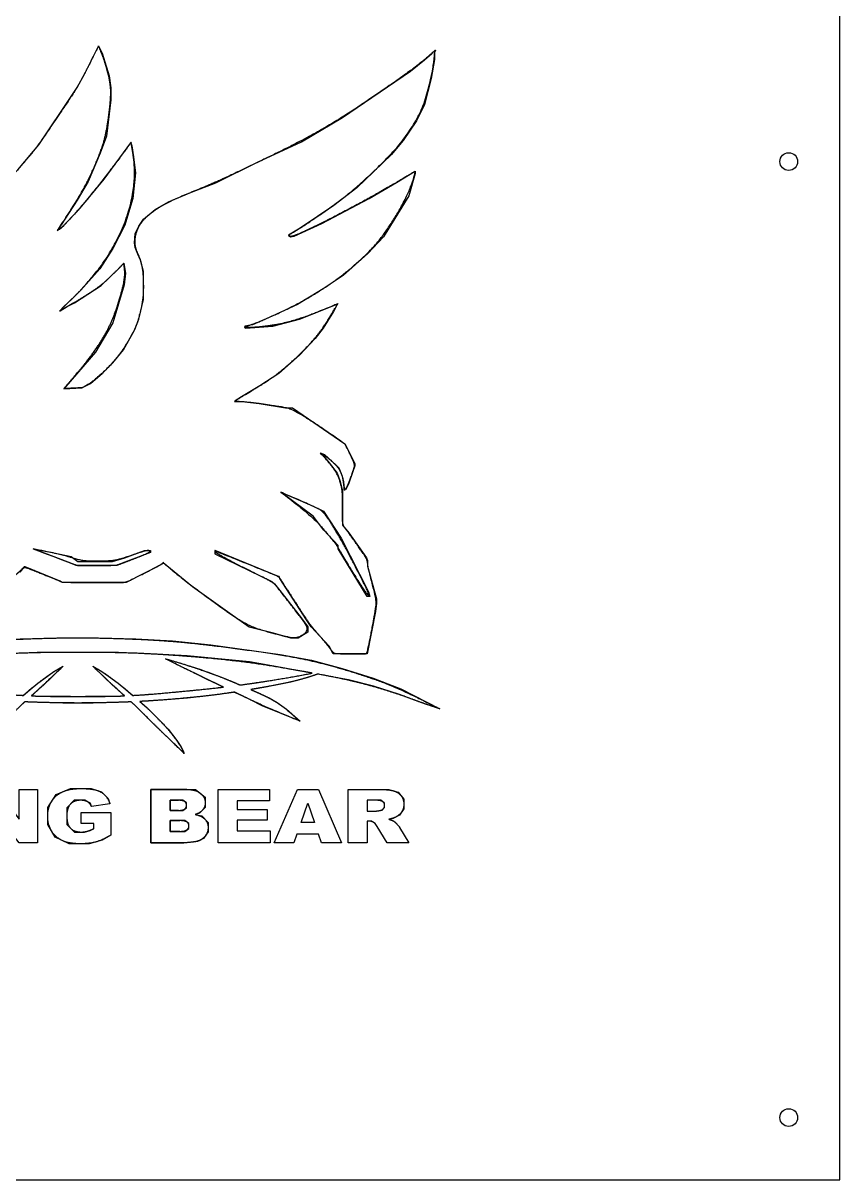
# Model space of a CAD drawing. Header units: millimetres. Extents: x -316 to 20, y -5 to 507.
# Drawn here: x -163.8 to 20, y -5 to 255.1 of the extents above; entities that cross this region are included whole.
import ezdxf

# ---------------------------------------------------------------- set-up
doc = ezdxf.new("R2010")
doc.units = ezdxf.units.MM

msp = doc.modelspace()

# ---------------------------------------------------------------- linework, layer by layer
for p, q in [((-148.35, 246.97), (-146.85, 249.95)), ((-146.85, 249.95), (-146.83, 250.01)), ((-146.83, 250.01), (-146.83, 249.96)), ((-146.83, 249.96), (-146.01, 248.38)), ((-146.01, 248.38), (-144.43, 243.25)), ((-73.5, 246.87), (-71.85, 248.33)), ((-71.85, 248.33), (-71.11, 249.03)), ((-71.03, 249.03), (-71.23, 248.51)), ((-71.23, 248.51), (-71.23, 246.96)), ((-71.11, 249.03), (-71.03, 249.03)), ((-149.93, 243.84), (-148.35, 246.97)), ((-76.65, 244.3), (-73.5, 246.87)), ((-71.23, 246.96), (-71.95, 242.69)), ((-151.63, 240.67), (-149.93, 243.84)), ((-144.43, 243.25), (-144.03, 240.61)), ((-86.95, 237.26), (-76.65, 244.3)), ((-71.95, 242.69), (-73.49, 236.81)), ((-152.66, 239.1), (-151.63, 240.67)), ((-144.03, 240.61), (-144.03, 237.86)), ((-160.29, 227.77), (-152.66, 239.1)), ((-144.03, 237.86), (-145.07, 229.7)), ((-91.92, 233.91), (-86.95, 237.26)), ((-73.49, 236.81), (-75.29, 233.18)), ((-101.19, 228.47), (-91.92, 233.91)), ((-75.29, 233.18), (-78.24, 228.77)), ((-145.07, 229.7), (-146.43, 225.9)), ((-164.95, 222.13), (-161.46, 226.34)), ((-161.46, 226.34), (-160.29, 227.77)), ((-145.59, 220.08), (-139.56, 228.24)), ((-139.56, 228.24), (-139.5, 228.34)), ((-139.5, 228.34), (-139.53, 228.24)), ((-139.53, 228.24), (-139.36, 227.56)), ((-139.36, 227.56), (-138.94, 225.09)), ((-111.07, 223.85), (-101.19, 228.47)), ((-78.24, 228.77), (-80.91, 225.6)), ((-146.43, 225.9), (-149.15, 219.49)), ((-138.94, 225.09), (-138.54, 221.47)), ((-120.43, 219.24), (-111.07, 223.85)), ((-80.91, 225.6), (-88.72, 218.07)), ((-138.54, 221.47), (-139.09, 215.68)), ((-79.76, 219.31), (-75.7, 221.75)), ((-75.56, 221.32), (-77.02, 216.32)), ((-75.7, 221.75), (-75.56, 221.84)), ((-75.56, 221.84), (-75.56, 221.32)), ((-149.15, 219.49), (-151.65, 215.32)), ((-150.95, 213.56), (-145.59, 220.08)), ((-125.94, 217.13), (-120.43, 219.24)), ((-85.89, 215.72), (-79.76, 219.31)), ((-131.05, 214.96), (-125.94, 217.13)), ((-88.72, 218.07), (-93.9, 214.11)), ((-77.02, 216.32), (-82.71, 207.07)), ((-154.6, 209.61), (-150.95, 213.56)), ((-151.65, 215.32), (-154.39, 211.04)), ((-139.09, 215.68), (-140.91, 209.71)), ((-134.11, 213.22), (-131.05, 214.96)), ((-93.9, 214.11), (-101.45, 208.99)), ((-96.59, 210.06), (-85.89, 215.72)), ((-154.39, 211.04), (-155.11, 209.97)), ((-137.76, 209.5), (-136.73, 211.03)), ((-136.73, 211.03), (-134.11, 213.22)), ((-155.11, 209.97), (-156.13, 208.49)), ((-156.13, 208.49), (-155.9, 208.63)), ((-155.9, 208.63), (-155.58, 208.83)), ((-155.58, 208.83), (-154.6, 209.61)), ((-140.91, 209.71), (-143.58, 204.48)), ((-138.59, 207.74), (-137.76, 209.5)), ((-101.45, 208.99), (-104.09, 207.47)), ((-102.79, 207.23), (-96.59, 210.06)), ((-138.75, 205.69), (-138.59, 207.74)), ((-138.58, 204.65), (-138.75, 205.69)), ((-104.09, 207.47), (-104.09, 207.38)), ((-104.09, 207.38), (-103.61, 207.07)), ((-103.61, 207.07), (-102.79, 207.23)), ((-82.71, 207.07), (-86.2, 203.35)), ((-143.58, 204.48), (-146.54, 199.89)), ((-137.96, 203.18), (-138.58, 204.65)), ((-137.35, 201.83), (-137.96, 203.18)), ((-86.2, 203.35), (-91.77, 198.4)), ((-142.51, 199.71), (-141.19, 201.08)), ((-141.19, 201.08), (-141.12, 201.17)), ((-141.12, 201.17), (-141.15, 201.06)), ((-141.15, 201.06), (-140.79, 198.92)), ((-136.74, 199.31), (-137.35, 201.83)), ((-146.54, 199.89), (-150.79, 195.06)), ((-146.21, 196.14), (-144.45, 197.85)), ((-144.45, 197.85), (-142.51, 199.71)), ((-140.79, 198.92), (-141.08, 196.27)), ((-136.74, 195.35), (-136.74, 199.31)), ((-91.77, 198.4), (-96.3, 195.35)), ((-149.24, 194.15), (-146.21, 196.14)), ((-141.08, 196.27), (-143.58, 187.77)), ((-136.74, 192.99), (-136.74, 195.35)), ((-96.3, 195.35), (-102.06, 191.85)), ((-152.87, 193.08), (-154.6, 191.42)), ((-150.79, 195.06), (-152.87, 193.08)), ((-152.26, 192.26), (-149.24, 194.15)), ((-137.78, 188.58), (-136.74, 192.99)), ((-155.57, 190.35), (-155.43, 190.43)), ((-155.52, 190.43), (-155.57, 190.35)), ((-154.6, 191.42), (-155.52, 190.43)), ((-155.43, 190.43), (-153.85, 191.43)), ((-153.85, 191.43), (-152.26, 192.26)), ((-102.06, 191.85), (-107.77, 189.24)), ((-101.62, 188.55), (-97.98, 189.95)), ((-97.98, 189.95), (-93.35, 191.87)), ((-93.97, 190.3), (-96.29, 186.53)), ((-93.16, 191.85), (-93.97, 190.3)), ((-93.35, 191.87), (-92.87, 192.06)), ((-92.87, 192.06), (-93.16, 191.85)), ((-143.58, 187.77), (-147.48, 181.17)), ((-138.64, 186.23), (-137.78, 188.58)), ((-112.15, 187.32), (-113.88, 186.98)), ((-107.77, 189.24), (-112.15, 187.32)), ((-107.57, 186.96), (-101.62, 188.55)), ((-141.21, 181.65), (-138.64, 186.23)), ((-113.88, 186.98), (-114.01, 186.71)), ((-114.01, 186.71), (-113.65, 186.57)), ((-113.65, 186.57), (-107.57, 186.96)), ((-96.29, 186.53), (-98.07, 184.23)), ((-98.07, 184.23), (-101.63, 180.44)), ((-147.48, 181.17), (-154.64, 172.93)), ((-143.64, 178.73), (-141.21, 181.65)), ((-101.63, 180.44), (-106.27, 176.31)), ((-145.99, 176.32), (-143.64, 178.73)), ((-148.64, 174.1), (-145.99, 176.32)), ((-106.27, 176.31), (-110.55, 173.55)), ((-154.64, 172.93), (-154.63, 172.93)), ((-154.64, 172.93), (-154.64, 172.93)), ((-154.63, 172.93), (-150.55, 173.13)), ((-150.55, 173.13), (-150.5, 173.13)), ((-150.5, 173.13), (-150.42, 173.18)), ((-150.42, 173.18), (-148.64, 174.1)), ((-110.55, 173.55), (-114.68, 171.11)), ((-116.11, 170.21), (-116.22, 170.03)), ((-116.22, 170.03), (-114.56, 170.03)), ((-114.68, 171.11), (-116.11, 170.21)), ((-114.56, 170.03), (-110.67, 169.62)), ((-110.67, 169.62), (-104.73, 168.62)), ((-104.73, 168.62), (-103.15, 168.62)), ((-103.15, 168.62), (-91.4, 160.53)), ((-91.4, 160.53), (-91.35, 160.48)), ((-91.35, 160.48), (-91.18, 160.13)), ((-91.18, 160.13), (-89.17, 156.07)), ((-96.97, 158.4), (-96.87, 158.35)), ((-96.68, 158.32), (-96.97, 158.4)), ((-96.87, 158.35), (-96.3, 157.88)), ((-95.93, 158.02), (-96.68, 158.32)), ((-96.3, 157.88), (-94.93, 156.28)), ((-94.33, 156.63), (-95.93, 158.02)), ((-94.93, 156.28), (-93.12, 153.95)), ((-92.64, 155.09), (-94.33, 156.63)), ((-93.12, 153.95), (-92.51, 152.31)), ((-91.94, 153.18), (-92.64, 155.09)), ((-89.57, 154.29), (-90.54, 151.48)), ((-89.17, 155.57), (-89.57, 154.29)), ((-89.17, 156.07), (-89.17, 155.57)), ((-92.51, 152.31), (-91.93, 149.97)), ((-91.68, 152.01), (-91.94, 153.18)), ((-91.57, 150.73), (-91.68, 152.01)), ((-90.54, 151.48), (-91.26, 150.21)), ((-98.56, 144.24), (-105.78, 149.65)), ((-105.78, 149.65), (-99.17, 146.77)), ((-91.93, 149.97), (-91.93, 148.96)), ((-91.93, 148.96), (-91.93, 142.95)), ((-91.57, 150.25), (-91.57, 150.73)), ((-91.57, 150.13), (-91.57, 150.25)), ((-91.26, 150.21), (-91.57, 150.13)), ((-99.17, 146.77), (-96.63, 145.64)), ((-96.14, 141.08), (-98.56, 144.24)), ((-96.63, 145.64), (-96.19, 145.36)), ((-96.19, 145.36), (-92.25, 139.33)), ((-92.92, 137.64), (-96.14, 141.08)), ((-91.93, 142.95), (-91.93, 142.22)), ((-91.93, 142.22), (-90.47, 140.51)), ((-90.47, 140.51), (-86.53, 134.86)), ((-92.25, 139.33), (-86.1, 127.26)), ((-152.07, 133.35), (-161.51, 136.9)), ((-161.51, 136.9), (-156.92, 135.98)), ((-156.92, 135.98), (-153, 135.15)), ((-140.9, 134.86), (-136.48, 136.52)), ((-135.15, 136.07), (-140.28, 134.15)), ((-136.48, 136.52), (-135.69, 136.52)), ((-135.69, 136.52), (-135.15, 136.52)), ((-135.15, 136.52), (-135.15, 136.07)), ((-120.68, 136.51), (-120.68, 135.79)), ((-120.59, 136.51), (-120.68, 136.51)), ((-120.68, 135.79), (-107.8, 129.59)), ((-106.68, 130.82), (-120.59, 136.51)), ((-92.92, 136.9), (-92.92, 137.64)), ((-86.34, 126.22), (-92.92, 136.9)), ((-163.59, 132.86), (-164.57, 131.68)), ((-163.33, 132.86), (-163.59, 132.86)), ((-155.44, 129.65), (-163.33, 132.86)), ((-153, 135.15), (-151.46, 134.1)), ((-151.83, 133.18), (-152.07, 133.35)), ((-151.49, 133.18), (-151.83, 133.18)), ((-148.63, 133.18), (-151.49, 133.18)), ((-151.46, 134.1), (-146.95, 134.1)), ((-142.71, 133.18), (-148.63, 133.18)), ((-146.95, 134.1), (-143.66, 134.1)), ((-143.66, 134.1), (-140.9, 134.86)), ((-142.52, 133.28), (-142.71, 133.18)), ((-140.28, 134.15), (-142.52, 133.28)), ((-132.82, 133.28), (-140.62, 129.36)), ((-132.13, 133.82), (-132.82, 133.28)), ((-132.31, 133.73), (-132.13, 133.82)), ((-125.65, 128.33), (-132.31, 133.73)), ((-86.53, 134.86), (-86.31, 134.32)), ((-86.31, 134.32), (-86.31, 133.05)), ((-86.31, 133.05), (-84.3, 125.65)), ((-106.21, 130.69), (-106.68, 130.82)), ((-106.02, 130.23), (-106.21, 130.69)), ((-100, 120.94), (-106.02, 130.23)), ((-155.17, 129.41), (-155.44, 129.65)), ((-154.95, 129.36), (-155.17, 129.41)), ((-142.73, 129.36), (-154.95, 129.36)), ((-140.96, 129.36), (-142.73, 129.36)), ((-140.62, 129.36), (-140.96, 129.36)), ((-117.27, 122.36), (-125.65, 128.33)), ((-107.8, 129.59), (-107.2, 129.06)), ((-107.2, 129.06), (-106.02, 127.54)), ((-106.02, 127.54), (-101.21, 121.39)), ((-85.81, 126.22), (-86.34, 126.22)), ((-86.1, 127.26), (-85.81, 126.22)), ((-84.3, 125.65), (-84.3, 124.7)), ((-112.93, 119.28), (-117.27, 122.36)), ((-84.52, 122.82), (-86.34, 113.33)), ((-84.3, 124.7), (-84.52, 122.82)), ((-101.21, 121.39), (-99.72, 119.34)), ((-98.95, 119.39), (-100, 120.94)), ((-107.45, 117.95), (-112.93, 119.28)), ((-103.54, 116.85), (-107.45, 117.95)), ((-99.72, 118.19), (-101.94, 116.85)), ((-99.72, 119.34), (-99.72, 118.19)), ((-94.95, 115), (-98.95, 119.39)), ((-164.48, 116.68), (-155.37, 116.91)), ((-155.37, 116.91), (-151.46, 116.91)), ((-151.46, 116.91), (-147.55, 116.91)), ((-147.55, 116.91), (-138.44, 116.68)), ((-138.44, 116.68), (-130.18, 116.2)), ((-130.18, 116.2), (-121.56, 115.3)), ((-121.56, 115.3), (-105.96, 113.18)), ((-101.94, 116.85), (-103.54, 116.85)), ((-94.02, 113.33), (-94.95, 115)), ((-160.62, 113.62), (-167.75, 113.31)), ((-151.46, 113.62), (-160.62, 113.62)), ((-142.3, 113.62), (-151.46, 113.62)), ((-135.16, 113.31), (-142.3, 113.62)), ((-126.89, 112.83), (-135.16, 113.31)), ((-128.13, 110.34), (-131.75, 112.17)), ((-131.75, 112.17), (-130.64, 111.88)), ((-130.64, 111.88), (-128.37, 111.22)), ((-112.86, 111.47), (-126.89, 112.83)), ((-105.96, 113.18), (-98.87, 111.84)), ((-93.47, 113.33), (-94.02, 113.33)), ((-87.29, 113.33), (-93.47, 113.33)), ((-86.51, 113.33), (-87.29, 113.33)), ((-86.34, 113.33), (-86.51, 113.33)), ((-158.32, 108.3), (-156.86, 109.36)), ((-154.78, 110.55), (-157.37, 108.07)), ((-156.86, 109.36), (-154.78, 110.55)), ((-148.14, 110.55), (-146.06, 109.36)), ((-145.55, 108.07), (-148.14, 110.55)), ((-146.06, 109.36), (-144.59, 108.3)), ((-128.37, 111.22), (-123.77, 109.74)), ((-126.46, 109.52), (-128.13, 110.34)), ((-124.55, 108.66), (-126.46, 109.52)), ((-123.77, 109.74), (-121.91, 109.06)), ((-105.76, 110.19), (-112.86, 111.47)), ((-100.96, 109.36), (-105.76, 110.19)), ((-98.73, 108.96), (-100.96, 109.36)), ((-98.87, 111.84), (-91.98, 109.97)), ((-91.98, 109.97), (-85.06, 107.81)), ((-162.21, 105.29), (-160.5, 106.72)), ((-160.5, 106.72), (-158.32, 108.3)), ((-157.37, 108.07), (-159.16, 106.36)), ((-143.75, 106.36), (-145.55, 108.07)), ((-144.59, 108.3), (-142.42, 106.72)), ((-142.42, 106.72), (-140.71, 105.29)), ((-122.1, 107.39), (-124.55, 108.66)), ((-120.66, 106.76), (-122.1, 107.39)), ((-121.91, 109.06), (-119.17, 108.06)), ((-119.58, 106.22), (-120.66, 106.76)), ((-119.17, 108.06), (-117.03, 107.17)), ((-117.03, 107.17), (-115.54, 106.54)), ((-114.48, 106.36), (-111.31, 106.79)), ((-111.31, 106.79), (-107.67, 107.34)), ((-103.62, 106.91), (-108.14, 106.03)), ((-107.67, 107.34), (-103.1, 108.1)), ((-101.05, 107.61), (-103.62, 106.91)), ((-103.1, 108.1), (-98.73, 108.96)), ((-98.87, 108.25), (-101.05, 107.61)), ((-97.9, 108.6), (-98.87, 108.25)), ((-97.52, 108.73), (-97.9, 108.6)), ((-97.49, 108.74), (-97.52, 108.73)), ((-95.15, 108.31), (-97.49, 108.74)), ((-90.56, 107.43), (-95.15, 108.31)), ((-84.94, 106.02), (-90.56, 107.43)), ((-85.06, 107.81), (-78.83, 105.44)), ((-163.8, 103.95), (-163.35, 104.32)), ((-163.35, 104.32), (-162.21, 105.29)), ((-161.48, 104.26), (-161.93, 103.85)), ((-160.29, 105.33), (-161.48, 104.26)), ((-159.16, 106.36), (-160.29, 105.33)), ((-142.62, 105.33), (-143.75, 106.36)), ((-141.43, 104.26), (-142.62, 105.33)), ((-140.98, 103.85), (-141.43, 104.26)), ((-140.71, 105.29), (-139.56, 104.32)), ((-139.56, 104.32), (-139.12, 103.95)), ((-137.76, 104.02), (-134.53, 104.24)), ((-134.53, 104.24), (-129.41, 104.72)), ((-129.41, 104.72), (-123.79, 105.25)), ((-123.79, 105.25), (-120.03, 105.67)), ((-117.71, 104.46), (-121.03, 103.98)), ((-120.03, 105.67), (-118.74, 105.82)), ((-118.82, 105.86), (-119.58, 106.22)), ((-118.74, 105.82), (-118.82, 105.86)), ((-116.27, 104.67), (-117.71, 104.46)), ((-116.26, 104.68), (-116.27, 104.67)), ((-116, 104.56), (-116.26, 104.68)), ((-114.47, 103.85), (-116, 104.56)), ((-115.54, 106.54), (-114.96, 106.29)), ((-114.96, 106.29), (-114.48, 106.36)), ((-112.46, 105.29), (-112.58, 105.27)), ((-112.58, 105.27), (-111.93, 104.99)), ((-111.59, 105.43), (-112.46, 105.29)), ((-111.93, 104.99), (-110.43, 104.33)), ((-110.36, 105.64), (-111.59, 105.43)), ((-110.43, 104.33), (-108.46, 103.42)), ((-108.14, 106.03), (-110.36, 105.64)), ((-79.11, 104.14), (-84.94, 106.02)), ((-75.73, 102.91), (-79.11, 104.14)), ((-78.83, 105.44), (-70.02, 100.91)), ((-165.16, 104.02), (-163.8, 103.95)), ((-163.42, 102.5), (-164.3, 101.68)), ((-163.07, 102.48), (-163.42, 102.5)), ((-161.01, 102.4), (-163.07, 102.48)), ((-161.93, 103.85), (-160.81, 103.8)), ((-158.38, 102.32), (-161.01, 102.4)), ((-160.81, 103.8), (-159.61, 103.77)), ((-159.61, 103.77), (-157.62, 103.74)), ((-154.88, 102.24), (-158.38, 102.32)), ((-157.62, 103.74), (-151.46, 103.74)), ((-151.46, 102.24), (-154.88, 102.24)), ((-151.46, 103.74), (-145.3, 103.74)), ((-148.04, 102.24), (-151.46, 102.24)), ((-144.53, 102.32), (-148.04, 102.24)), ((-145.3, 103.74), (-143.31, 103.77)), ((-141.91, 102.4), (-144.53, 102.32)), ((-143.31, 103.77), (-142.11, 103.8)), ((-142.11, 103.8), (-140.98, 103.85)), ((-139.84, 102.48), (-141.91, 102.4)), ((-139.5, 102.5), (-139.84, 102.48)), ((-138.62, 101.68), (-139.5, 102.5)), ((-139.12, 103.95), (-137.76, 104.02)), ((-136.68, 99.83), (-138.62, 101.68)), ((-136.91, 102.62), (-137.54, 102.59)), ((-137.54, 102.59), (-137, 102.12)), ((-137, 102.12), (-135.87, 101.13)), ((-135.07, 102.72), (-136.91, 102.62)), ((-132.38, 102.91), (-135.07, 102.72)), ((-126.79, 103.34), (-132.38, 102.91)), ((-121.03, 103.98), (-126.79, 103.34)), ((-112.5, 102.91), (-114.47, 103.85)), ((-110.01, 101.61), (-112.5, 102.91)), ((-101.45, 98.15), (-110.01, 101.61)), ((-108.46, 103.42), (-106.6, 102.37)), ((-106.6, 102.37), (-104.5, 100.85)), ((-73.25, 101.97), (-75.73, 102.91)), ((-70.64, 101.14), (-73.25, 101.97)), ((-134.47, 97.52), (-136.68, 99.83)), ((-135.87, 101.13), (-134.85, 100.14)), ((-134.85, 100.14), (-133.06, 98.32)), ((-104.5, 100.85), (-101.45, 98.15)), ((-70.02, 100.91), (-70.64, 101.14)), ((-130.79, 94.02), (-134.47, 97.52)), ((-133.06, 98.32), (-131.18, 96.38)), ((-131.18, 96.38), (-129.2, 93.79)), ((-127.52, 90.89), (-130.79, 94.02)), ((-129.2, 93.79), (-128.34, 92.47)), ((-128.34, 92.47), (-127.85, 91.66)), ((-127.85, 91.66), (-127.52, 90.89)), ((-158.27, 78.76), (-156.39, 81.66)), ((-156.39, 81.66), (-154.58, 82.42)), ((-154.58, 82.42), (-153.15, 83)), ((-153.15, 83), (-150.76, 83)), ((-150.76, 83), (-148.45, 83)), ((-148.45, 83), (-146.17, 82.28)), ((-146.17, 82.28), (-144.65, 80.76)), ((-144.65, 80.76), (-144.27, 79.6)), ((-126.98, 82.79), (-124.97, 82.79)), ((-124.97, 82.79), (-122.81, 81.07)), ((-122.81, 81.07), (-122.81, 79.8)), ((-83.51, 82.79), (-81.51, 82.79)), ((-81.51, 82.79), (-79.41, 82.2)), ((-79.41, 82.2), (-78.12, 80.61)), ((-158.27, 76.8), (-158.27, 78.76)), ((-152.28, 80.37), (-153.96, 78.67)), ((-153.96, 78.67), (-153.96, 76.83)), ((-150.86, 80.37), (-152.28, 80.37)), ((-149.91, 80.37), (-150.86, 80.37)), ((-148.67, 79.64), (-149.91, 80.37)), ((-148.42, 78.96), (-148.67, 79.64)), ((-144.27, 79.6), (-148.42, 78.96)), ((-128.82, 78.08), (-127.82, 78.08)), ((-127.82, 80.36), (-128.8, 80.36)), ((-127.03, 79.77), (-127.82, 80.36)), ((-127.82, 78.08), (-127.03, 78.68)), ((-127.03, 79.25), (-127.03, 79.77)), ((-127.03, 78.68), (-127.03, 79.25)), ((-122.81, 78.74), (-123.59, 77.98)), ((-122.81, 79.8), (-122.81, 78.74)), ((-83.29, 80.37), (-84.47, 80.37)), ((-84.25, 77.93), (-83.41, 78.09)), ((-83.41, 78.09), (-82.98, 78.17)), ((-82.44, 79.74), (-83.29, 80.37)), ((-82.98, 78.17), (-82.44, 78.77)), ((-82.44, 79.17), (-82.44, 79.74)), ((-82.44, 78.77), (-82.44, 79.17)), ((-78.12, 78.46), (-79.11, 77.02)), ((-78.12, 80.61), (-78.12, 79.47)), ((-78.12, 79.47), (-78.12, 78.46)), ((-158.27, 74.93), (-158.27, 76.8)), ((-153.96, 76.83), (-153.96, 74.89)), ((-127.38, 75.79), (-128.51, 75.79)), ((-126.48, 75.15), (-127.38, 75.79)), ((-124.1, 77.47), (-125.08, 77.17)), ((-125.08, 77.17), (-123.59, 76.86)), ((-123.59, 77.98), (-124.1, 77.47)), ((-123.59, 76.86), (-122.17, 75.34)), ((-85.39, 75.67), (-85.98, 75.67)), ((-84.93, 75.39), (-85.39, 75.67)), ((-84.55, 77.93), (-84.25, 77.93)), ((-80.52, 76.28), (-81.48, 76.09)), ((-81.48, 76.09), (-80.72, 75.87)), ((-80.72, 75.87), (-80.36, 75.64)), ((-79.97, 76.57), (-80.52, 76.28)), ((-80.36, 75.64), (-80.13, 75.5)), ((-80.13, 75.5), (-79.23, 74.53)), ((-79.11, 77.02), (-79.97, 76.57)), ((-156.55, 72.04), (-158.27, 74.93)), ((-153.96, 74.89), (-152.25, 73.22)), ((-152.25, 73.22), (-150.74, 73.22)), ((-150.74, 73.22), (-150.01, 73.22)), ((-150.01, 73.22), (-148.7, 73.58)), ((-148.7, 73.58), (-147.85, 74.01)), ((-128.5, 73.37), (-127.39, 73.37)), ((-127.39, 73.37), (-126.48, 74.05)), ((-126.48, 74.62), (-126.48, 75.15)), ((-126.48, 74.05), (-126.48, 74.62)), ((-122.17, 73.28), (-123.17, 71.79)), ((-122.17, 75.34), (-122.17, 74.2)), ((-122.17, 74.2), (-122.17, 73.28)), ((-84.59, 75.17), (-84.93, 75.39)), ((-84.15, 74.46), (-84.59, 75.17)), ((-79.23, 74.53), (-79.08, 74.27)), ((-153.43, 70.58), (-156.55, 72.04)), ((-150.95, 70.58), (-153.43, 70.58)), ((-148.93, 70.58), (-150.95, 70.58)), ((-145.99, 71.39), (-148.93, 70.58)), ((-144.09, 72.52), (-145.99, 71.39)), ((-127.13, 70.79), (-127.61, 70.79)), ((-125.68, 70.95), (-127.13, 70.79)), ((-124.59, 71.08), (-125.68, 70.95)), ((-124.05, 71.35), (-124.59, 71.08)), ((-123.17, 71.79), (-124.05, 71.35))]:
    msp.add_line(p, q)
for points in [[(-316, -5), (20, -5), (20, 503), (-45.3, 503), (-45.3, 507), (-115.2, 507), (-115.2, 503), (-180.8, 503), (-180.8, 507), (-250.7, 507), (-250.7, 503), (-316, 503)], [(-169.89, 82.79), (-164.65, 76.15), (-164.65, 82.79), (-160.59, 82.79), (-160.59, 70.79), (-164.65, 70.79), (-169.87, 77.4), (-169.87, 70.79), (-173.91, 70.79), (-173.91, 82.79)], [(-108.39, 82.79), (-108.39, 80.23), (-115.61, 80.23), (-115.61, 78.32), (-108.91, 78.32), (-108.91, 75.87), (-115.61, 75.87), (-115.61, 73.51), (-108.18, 73.51), (-108.18, 70.79), (-119.92, 70.79), (-119.92, 82.79)], [(-102.2, 72.78), (-102.88, 70.79), (-107.28, 70.79), (-102.05, 82.79), (-97.34, 82.79), (-92.12, 70.79), (-96.62, 70.79), (-97.31, 72.78)], [(-99.74, 79.69), (-98.21, 75.38), (-101.26, 75.38)]]:
    msp.add_lwpolyline(points, close=True)
for points in [[(-126.98, 82.79), (-135.03, 82.79), (-135.03, 70.79), (-127.61, 70.79)], [(-127.61, 70.79), (-135.03, 70.79), (-135.03, 82.79), (-126.98, 82.79)], [(-85.98, 75.67), (-86.36, 75.67), (-86.36, 70.79), (-90.68, 70.79), (-90.68, 82.79), (-83.51, 82.79)], [(-85.98, 75.67), (-86.36, 75.67), (-86.36, 70.79), (-90.68, 70.79), (-90.68, 82.79), (-83.51, 82.79)], [(-128.82, 78.08), (-130.69, 78.08), (-130.69, 80.36), (-128.8, 80.36)], [(-128.8, 80.36), (-130.69, 80.36), (-130.69, 78.08), (-128.82, 78.08)], [(-84.47, 80.37), (-86.36, 80.37), (-86.36, 77.93), (-84.55, 77.93)], [(-84.47, 80.37), (-86.36, 80.37), (-86.36, 77.93), (-84.55, 77.93)], [(-147.85, 74.01), (-147.85, 75.13), (-150.74, 75.13), (-150.74, 77.63), (-144.09, 77.63), (-144.09, 72.52)], [(-147.85, 74.01), (-147.85, 75.13), (-150.74, 75.13), (-150.74, 77.63), (-144.09, 77.63), (-144.09, 72.52)], [(-128.5, 73.37), (-130.69, 73.37), (-130.69, 75.79), (-128.51, 75.79)], [(-128.51, 75.79), (-130.69, 75.79), (-130.69, 73.37), (-128.5, 73.37)], [(-79.08, 74.27), (-76.99, 70.79), (-81.85, 70.79), (-84.15, 74.46)], [(-79.08, 74.27), (-76.99, 70.79), (-81.85, 70.79), (-84.15, 74.46)]]:
    msp.add_lwpolyline(points)
for centre in [(8.5, 224), (8.5, 9)]:
    msp.add_circle(centre, 2)
for points, degree in [([(-180.2, 205.69), (-177.04, 208.96), (-173.07, 213.1), (-170.44, 215.96), (-168.87, 218.06), (-164.95, 222.13), (-161.46, 226.34), (-160.29, 227.77), (-152.66, 239.1), (-151.63, 240.67), (-149.93, 243.84), (-148.35, 246.97), (-146.85, 249.95), (-146.83, 250.01), (-146.83, 249.96), (-146.01, 248.38), (-144.43, 243.25), (-144.03, 240.61), (-144.03, 237.86), (-145.07, 229.7), (-146.43, 225.9), (-149.15, 219.49), (-151.65, 215.32), (-154.39, 211.04), (-155.11, 209.97), (-156.13, 208.49), (-155.9, 208.63), (-155.58, 208.83), (-154.6, 209.61), (-150.95, 213.56), (-145.59, 220.08), (-139.56, 228.24), (-139.5, 228.34), (-139.53, 228.24), (-139.36, 227.56), (-138.94, 225.09), (-138.54, 221.47), (-139.09, 215.68), (-140.91, 209.71), (-143.58, 204.48), (-146.54, 199.89), (-150.79, 195.06), (-152.87, 193.08), (-154.6, 191.42), (-155.52, 190.43), (-155.57, 190.35), (-155.43, 190.43), (-153.85, 191.43), (-152.26, 192.26), (-149.24, 194.15), (-146.21, 196.14), (-144.45, 197.85), (-142.51, 199.71), (-141.19, 201.08), (-141.12, 201.17), (-141.15, 201.06), (-140.79, 198.92), (-141.08, 196.27), (-143.58, 187.77), (-147.48, 181.17), (-154.64, 172.93), (-154.64, 172.93), (-154.63, 172.93), (-150.55, 173.13), (-150.5, 173.13), (-150.42, 173.18), (-148.64, 174.1), (-145.99, 176.32), (-143.64, 178.73), (-141.21, 181.65), (-138.64, 186.23), (-137.78, 188.58), (-136.74, 192.99), (-136.74, 195.35), (-136.74, 199.31), (-137.35, 201.83), (-137.96, 203.18), (-138.58, 204.65), (-138.75, 205.69), (-138.59, 207.74), (-137.76, 209.5), (-136.73, 211.03), (-134.11, 213.22), (-131.05, 214.96), (-125.94, 217.13), (-120.43, 219.24), (-111.07, 223.85), (-101.19, 228.47), (-91.92, 233.91), (-86.95, 237.26), (-76.65, 244.3), (-73.5, 246.87), (-71.85, 248.33), (-71.11, 249.03), (-71.03, 249.03), (-71.23, 248.51), (-71.23, 246.96), (-71.95, 242.69), (-73.49, 236.81), (-75.29, 233.18), (-78.24, 228.77), (-80.91, 225.6), (-88.72, 218.07), (-93.9, 214.11), (-101.45, 208.99), (-104.09, 207.47), (-104.09, 207.38), (-103.61, 207.07), (-102.79, 207.23), (-96.59, 210.06), (-85.89, 215.72), (-79.76, 219.31), (-75.7, 221.75), (-75.56, 221.84), (-75.56, 221.32), (-77.02, 216.32), (-82.71, 207.07), (-86.2, 203.35), (-91.77, 198.4), (-96.3, 195.35), (-102.06, 191.85), (-107.77, 189.24), (-112.15, 187.32), (-113.88, 186.98), (-114.01, 186.71), (-113.65, 186.57), (-107.57, 186.96), (-101.62, 188.55), (-97.98, 189.95), (-93.35, 191.87), (-92.87, 192.06), (-93.16, 191.85), (-93.97, 190.3), (-96.29, 186.53), (-98.07, 184.23), (-101.63, 180.44), (-106.27, 176.31), (-110.55, 173.55), (-114.68, 171.11), (-116.11, 170.21), (-116.22, 170.03), (-114.56, 170.03), (-110.67, 169.62), (-104.73, 168.62), (-103.15, 168.62), (-91.4, 160.53), (-91.35, 160.48), (-91.18, 160.13), (-89.17, 156.07), (-89.17, 155.57), (-89.57, 154.29), (-90.54, 151.48), (-91.26, 150.21), (-91.57, 150.13), (-91.57, 150.25), (-91.57, 150.73), (-91.68, 152.01), (-91.94, 153.18), (-92.64, 155.09), (-94.33, 156.63), (-95.93, 158.02), (-96.68, 158.32), (-96.97, 158.4), (-96.87, 158.35), (-96.3, 157.88), (-94.93, 156.28), (-93.12, 153.95), (-92.51, 152.31), (-91.93, 149.97), (-91.93, 148.96), (-91.93, 142.95), (-91.93, 142.22), (-90.47, 140.51), (-86.53, 134.86), (-86.31, 134.32), (-86.31, 133.05), (-84.3, 125.65), (-84.3, 124.7), (-84.52, 122.82), (-86.34, 113.33), (-86.51, 113.33), (-87.29, 113.33), (-93.47, 113.33), (-94.02, 113.33), (-94.95, 115), (-98.95, 119.39), (-100, 120.94), (-106.02, 130.23), (-106.21, 130.69), (-106.68, 130.82), (-120.59, 136.51), (-120.68, 136.51), (-120.68, 135.79), (-107.8, 129.59), (-107.2, 129.06), (-106.02, 127.54), (-101.21, 121.39), (-99.72, 119.34), (-99.72, 118.19), (-101.94, 116.85), (-103.54, 116.85), (-107.45, 117.95), (-112.93, 119.28), (-117.27, 122.36), (-125.65, 128.33), (-132.31, 133.73), (-132.13, 133.82), (-132.82, 133.28), (-140.62, 129.36), (-140.96, 129.36), (-142.73, 129.36), (-154.95, 129.36), (-155.17, 129.41), (-155.44, 129.65), (-163.33, 132.86), (-163.59, 132.86), (-164.57, 131.68), (-176.32, 122.48), (-176.85, 122.16), (-182.86, 120.39), (-192.53, 116.92), (-193.83, 116.72), (-195.9, 117.45), (-198.17, 118.46), (-198.17, 118.56), (-197.54, 118.9), (-187.52, 127.87), (-187.34, 128), (-187.03, 128.82), (-183.78, 134.54), (-183.78, 134.63), (-185.08, 135.16), (-185.37, 134.84), (-188.5, 128.5), (-188.83, 127.96), (-200.31, 117.8), (-201.02, 117.52), (-203.65, 117.52), (-206.09, 117.86), (-209.56, 118.53), (-211.05, 120.29), (-211.05, 121.24), (-210.44, 122.37), (-208.01, 123.97), (-206.08, 124.43), (-203.76, 125.82), (-203.43, 126.18), (-202.06, 127.94), (-201.55, 129.69), (-201.31, 130.65), (-201.62, 132.25), (-201.78, 132.25), (-202.77, 131.94), (-204.78, 131.24), (-207.95, 130.49), (-210.96, 130.69), (-215.25, 131.03), (-216.28, 131.32), (-218.5, 132.1), (-220.99, 134.29), (-221.23, 135.64), (-221.23, 137.74), (-220.12, 139.69), (-218.54, 141.09), (-216.53, 143.02), (-215.52, 143.8), (-214.17, 146.8), (-213.5, 148.61), (-211.92, 150.08), (-210.8, 151.15), (-210.57, 151.86), (-210.73, 154.58), (-210.53, 155.55), (-209.99, 156.81), (-209.07, 157.95), (-208.68, 158.48), (-206.68, 158.23), (-205.72, 157.28), (-205.33, 156.32), (-205.33, 155.78), (-204.75, 155.78), (-204, 156.22), (-203.26, 156.79), (-202.9, 158.2), (-197.85, 162.64), (-197.22, 163.08), (-195.86, 163.34), (-192.14, 164.64), (-190.17, 165.38), (-189.59, 165.57), (-189.59, 165.46), (-181.49, 165.46), (-181.42, 165.38), (-180.81, 164.49), (-179.21, 162.33), (-178.92, 162.21), (-178.62, 162.36), (-178.68, 162.43), (-178.68, 163.2), (-180.62, 166.12), (-180.7, 166.12), (-181.34, 166.06), (-188.56, 166.06), (-188.53, 166.08), (-188.31, 166.11), (-187.05, 166.36), (-184.88, 167), (-181.14, 169.18), (-180.49, 169.51), (-179.47, 169.41), (-178.13, 169.44), (-177.6, 169.64), (-176.61, 170.48), (-175.38, 172.82), (-174.19, 175.24), (-173.64, 177.76), (-173.42, 179.08), (-172.91, 182.49), (-173.51, 186.86), (-174.61, 190.14), (-175.77, 192.47), (-177.67, 195.22), (-179.4, 196.77), (-180.64, 198.17), (-181.36, 199.72), (-181.63, 201.34), (-181.43, 202.92), (-181.11, 204.42), (-180.66, 205.14), (-180.2, 205.69)], 4), ([(-105.78, 149.65), (-99.17, 146.77), (-96.63, 145.64), (-96.19, 145.36), (-92.25, 139.33), (-86.1, 127.26), (-85.81, 126.22), (-86.34, 126.22), (-92.92, 136.9), (-92.92, 137.64), (-96.14, 141.08), (-98.56, 144.24), (-105.78, 149.65)], 4), ([(-161.51, 136.9), (-156.92, 135.98), (-153, 135.15), (-151.46, 134.1), (-146.95, 134.1), (-143.66, 134.1), (-140.9, 134.86), (-136.48, 136.52), (-135.69, 136.52), (-135.15, 136.52), (-135.15, 136.07), (-140.28, 134.15), (-142.52, 133.28), (-142.71, 133.18), (-148.63, 133.18), (-151.49, 133.18), (-151.83, 133.18), (-152.07, 133.35), (-161.51, 136.9)], 4), ([(-232.89, 100.91), (-224.09, 105.44), (-217.85, 107.81), (-210.93, 109.97), (-204.05, 111.84), (-196.96, 113.18), (-181.35, 115.3), (-172.73, 116.2), (-164.48, 116.68), (-155.37, 116.91), (-151.46, 116.91)], 4), ([(-151.46, 116.91), (-147.55, 116.91), (-138.44, 116.68), (-130.18, 116.2), (-121.56, 115.3), (-105.96, 113.18), (-98.87, 111.84), (-91.98, 109.97), (-85.06, 107.81), (-78.83, 105.44), (-70.02, 100.91)], 4), ([(-161.93, 103.85), (-160.81, 103.8), (-159.61, 103.77), (-157.62, 103.74), (-151.46, 103.74)], 4), ([(-151.46, 103.74), (-145.3, 103.74), (-143.31, 103.77), (-142.11, 103.8), (-140.98, 103.85)], 4), ([(-158.27, 76.8), (-158.27, 78.76), (-156.39, 81.66), (-154.58, 82.42)], 2), ([(-154.58, 82.42), (-153.15, 83), (-150.76, 83)], 2), ([(-150.76, 83), (-148.45, 83), (-146.17, 82.28), (-144.65, 80.76), (-144.27, 79.6)], 2), ([(-126.98, 82.79), (-124.97, 82.79), (-122.81, 81.07), (-122.81, 79.8)], 2), ([(-83.51, 82.79), (-81.51, 82.79), (-79.41, 82.2), (-78.12, 80.61), (-78.12, 79.47)], 2), ([(-150.86, 80.37), (-152.28, 80.37), (-153.96, 78.67), (-153.96, 76.83)], 2), ([(-148.42, 78.96), (-148.67, 79.64), (-149.91, 80.37), (-150.86, 80.37)], 2), ([(-128.82, 78.08), (-127.82, 78.08), (-127.03, 78.68), (-127.03, 79.25)], 2), ([(-127.03, 79.25), (-127.03, 79.77), (-127.82, 80.36), (-128.8, 80.36)], 2), ([(-122.81, 79.8), (-122.81, 78.74), (-123.59, 77.98)], 2), ([(-84.55, 77.93), (-84.25, 77.93), (-83.41, 78.09)], 2), ([(-82.44, 79.17), (-82.44, 79.74), (-83.29, 80.37), (-84.47, 80.37)], 2), ([(-83.41, 78.09), (-82.98, 78.17), (-82.44, 78.77), (-82.44, 79.17)], 2), ([(-78.12, 79.47), (-78.12, 78.46), (-79.11, 77.02), (-79.97, 76.57)], 2), ([(-150.95, 70.58), (-153.43, 70.58), (-156.55, 72.04), (-158.27, 74.93), (-158.27, 76.8)], 2), ([(-153.96, 76.83), (-153.96, 74.89), (-152.25, 73.22), (-150.74, 73.22)], 2), ([(-126.48, 74.62), (-126.48, 75.15), (-127.38, 75.79), (-128.51, 75.79)], 2), ([(-123.59, 77.98), (-124.1, 77.47), (-125.08, 77.17)], 2), ([(-125.08, 77.17), (-123.59, 76.86), (-122.17, 75.34), (-122.17, 74.2)], 2), ([(-84.93, 75.39), (-85.39, 75.67), (-85.98, 75.67)], 2), ([(-79.97, 76.57), (-80.52, 76.28), (-81.48, 76.09)], 2), ([(-81.48, 76.09), (-80.72, 75.87), (-80.36, 75.64)], 2), ([(-80.36, 75.64), (-80.13, 75.5), (-79.23, 74.53), (-79.08, 74.27)], 2), ([(-150.74, 73.22), (-150.01, 73.22), (-148.7, 73.58), (-147.85, 74.01)], 2), ([(-128.5, 73.37), (-127.39, 73.37), (-126.48, 74.05), (-126.48, 74.62)], 2), ([(-122.17, 74.2), (-122.17, 73.28), (-123.17, 71.79), (-124.05, 71.35)], 2), ([(-84.15, 74.46), (-84.59, 75.17), (-84.93, 75.39)], 2), ([(-144.09, 72.52), (-145.99, 71.39), (-148.93, 70.58), (-150.95, 70.58)], 2), ([(-125.68, 70.95), (-127.13, 70.79), (-127.61, 70.79)], 2), ([(-124.05, 71.35), (-124.59, 71.08), (-125.68, 70.95)], 2)]:
    msp.add_open_spline(points, degree=degree)
for points, knots in [([(-151.46, 113.62), (-160.62, 113.62), (-167.75, 113.31), (-176.03, 112.83), (-190.06, 111.47), (-197.16, 110.19), (-201.95, 109.36), (-204.18, 108.96)], [-10, -10, -10, -10, -10, -9, -8, -7, -6.092026, -6.092026, -6.092026, -6.092026, -6.092026]), ([(-98.73, 108.96), (-100.96, 109.36), (-105.76, 110.19), (-112.86, 111.47), (-126.89, 112.83), (-135.16, 113.31), (-142.3, 113.62), (-151.46, 113.62)], [-4.907974, -4.907974, -4.907974, -4.907974, -4.907974, -4, -3, -2, -1, -1, -1, -1, -1]), ([(-118.74, 105.82), (-118.82, 105.86), (-119.58, 106.22), (-120.66, 106.76), (-122.1, 107.39), (-124.55, 108.66), (-126.46, 109.52), (-128.13, 110.34), (-131.75, 112.17)], [2.889463, 2.889463, 2.889463, 2.889463, 2.889463, 3, 4, 5, 6, 7, 7, 7, 7, 7]), ([(-131.75, 112.17), (-130.64, 111.88), (-128.37, 111.22), (-123.77, 109.74), (-121.91, 109.06), (-119.17, 108.06), (-117.03, 107.17), (-115.54, 106.54), (-114.96, 106.29)], [1, 1, 1, 1, 1, 2, 3, 4, 5, 5.637341, 5.637341, 5.637341, 5.637341, 5.637341]), ([(-163.8, 103.95), (-163.35, 104.32), (-162.21, 105.29), (-160.5, 106.72), (-158.32, 108.3), (-156.86, 109.36), (-154.78, 110.55)], [4.372859, 4.372859, 4.372859, 4.372859, 4.372859, 5, 6, 7, 7, 7, 7, 7]), ([(-154.78, 110.55), (-157.37, 108.07), (-159.16, 106.36), (-160.29, 105.33), (-161.48, 104.26), (-161.93, 103.85)], [1, 1, 1, 1, 1, 2, 2.574842, 2.574842, 2.574842, 2.574842, 2.574842]), ([(-148.14, 110.55), (-146.06, 109.36), (-144.59, 108.3), (-142.42, 106.72), (-140.71, 105.29), (-139.56, 104.32), (-139.12, 103.95)], [-7, -7, -7, -7, -7, -6, -5, -4.372859, -4.372859, -4.372859, -4.372859, -4.372859]), ([(-140.98, 103.85), (-141.43, 104.26), (-142.62, 105.33), (-143.75, 106.36), (-145.55, 108.07), (-148.14, 110.55)], [-2.574842, -2.574842, -2.574842, -2.574842, -2.574842, -2, -1, -1, -1, -1, -1]), ([(-114.96, 106.29), (-114.48, 106.36), (-111.31, 106.79), (-107.67, 107.34), (-103.1, 108.1), (-98.73, 108.96)], [-2.163016, -2.163016, -2.163016, -2.163016, -2.163016, -2, -1.089204, -1.089204, -1.089204, -1.089204, -1.089204]), ([(-97.49, 108.74), (-97.52, 108.73), (-97.9, 108.6), (-98.87, 108.25), (-101.05, 107.61), (-103.62, 106.91), (-108.14, 106.03), (-110.36, 105.64), (-111.59, 105.43), (-112.46, 105.29), (-112.58, 105.27)], [-12.101602, -12.101602, -12.101602, -12.101602, -12.101602, -12, -11, -10, -9, -8, -7, -6.853774, -6.853774, -6.853774, -6.853774, -6.853774]), ([(-70.02, 100.91), (-70.64, 101.14), (-73.25, 101.97), (-75.73, 102.91), (-79.11, 104.14), (-84.94, 106.02), (-90.56, 107.43), (-95.15, 108.31), (-97.49, 108.74)], [-10, -10, -10, -10, -10, -9, -8, -7, -6, -5.035283, -5.035283, -5.035283, -5.035283, -5.035283]), ([(-184.18, 105.82), (-182.89, 105.67), (-179.13, 105.25), (-173.5, 104.72), (-168.38, 104.24), (-165.16, 104.02), (-163.8, 103.95)], [-4.492226, -4.492226, -4.492226, -4.492226, -4.492226, -4, -3, -2.114126, -2.114126, -2.114126, -2.114126, -2.114126]), ([(-139.12, 103.95), (-137.76, 104.02), (-134.53, 104.24), (-129.41, 104.72), (-123.79, 105.25), (-120.03, 105.67), (-118.74, 105.82)], [-4.885874, -4.885874, -4.885874, -4.885874, -4.885874, -4, -3, -2.507774, -2.507774, -2.507774, -2.507774, -2.507774]), ([(-116.26, 104.68), (-116.27, 104.67), (-117.71, 104.46), (-121.03, 103.98), (-126.79, 103.34), (-132.38, 102.91), (-135.07, 102.72), (-136.91, 102.62), (-137.54, 102.59)], [-6.01071, -6.01071, -6.01071, -6.01071, -6.01071, -6, -5, -4, -3, -2.540692, -2.540692, -2.540692, -2.540692, -2.540692]), ([(-101.45, 98.15), (-110.01, 101.61), (-112.5, 102.91), (-114.47, 103.85), (-116, 104.56), (-116.26, 104.68)], [1, 1, 1, 1, 1, 2, 2.221769, 2.221769, 2.221769, 2.221769, 2.221769]), ([(-112.58, 105.27), (-111.93, 104.99), (-110.43, 104.33), (-108.46, 103.42), (-106.6, 102.37), (-104.5, 100.85), (-101.45, 98.15)], [6.279834, 6.279834, 6.279834, 6.279834, 6.279834, 7, 8, 9, 9, 9, 9, 9]), ([(-163.42, 102.5), (-164.3, 101.68), (-166.24, 99.83), (-168.45, 97.52), (-172.12, 94.02), (-175.4, 90.89)], [3.015628, 3.015628, 3.015628, 3.015628, 3.015628, 4, 5, 5, 5, 5, 5]), ([(-151.46, 102.24), (-154.88, 102.24), (-158.38, 102.32), (-161.01, 102.4), (-163.07, 102.48), (-163.42, 102.5)], [-13, -13, -13, -13, -13, -12, -11.78924, -11.78924, -11.78924, -11.78924, -11.78924]), ([(-139.5, 102.5), (-139.84, 102.48), (-141.91, 102.4), (-144.53, 102.32), (-148.04, 102.24), (-151.46, 102.24)], [-2.21076, -2.21076, -2.21076, -2.21076, -2.21076, -2, -1, -1, -1, -1, -1]), ([(-127.52, 90.89), (-130.79, 94.02), (-134.47, 97.52), (-136.68, 99.83), (-138.62, 101.68), (-139.5, 102.5)], [-5, -5, -5, -5, -5, -4, -3.015628, -3.015628, -3.015628, -3.015628, -3.015628]), ([(-137.54, 102.59), (-137, 102.12), (-135.87, 101.13), (-134.85, 100.14), (-133.06, 98.32), (-131.18, 96.38), (-129.2, 93.79), (-128.34, 92.47), (-127.85, 91.66), (-127.52, 90.89)], [-3.809155, -3.809155, -3.809155, -3.809155, -3.809155, -3, -2, -1.450335, -1.166811, -1.158039, -1, -1, -1, -1, -1])]:
    msp.add_open_spline(points, degree=4, knots=knots)

doc.saveas('drawing.dxf')
